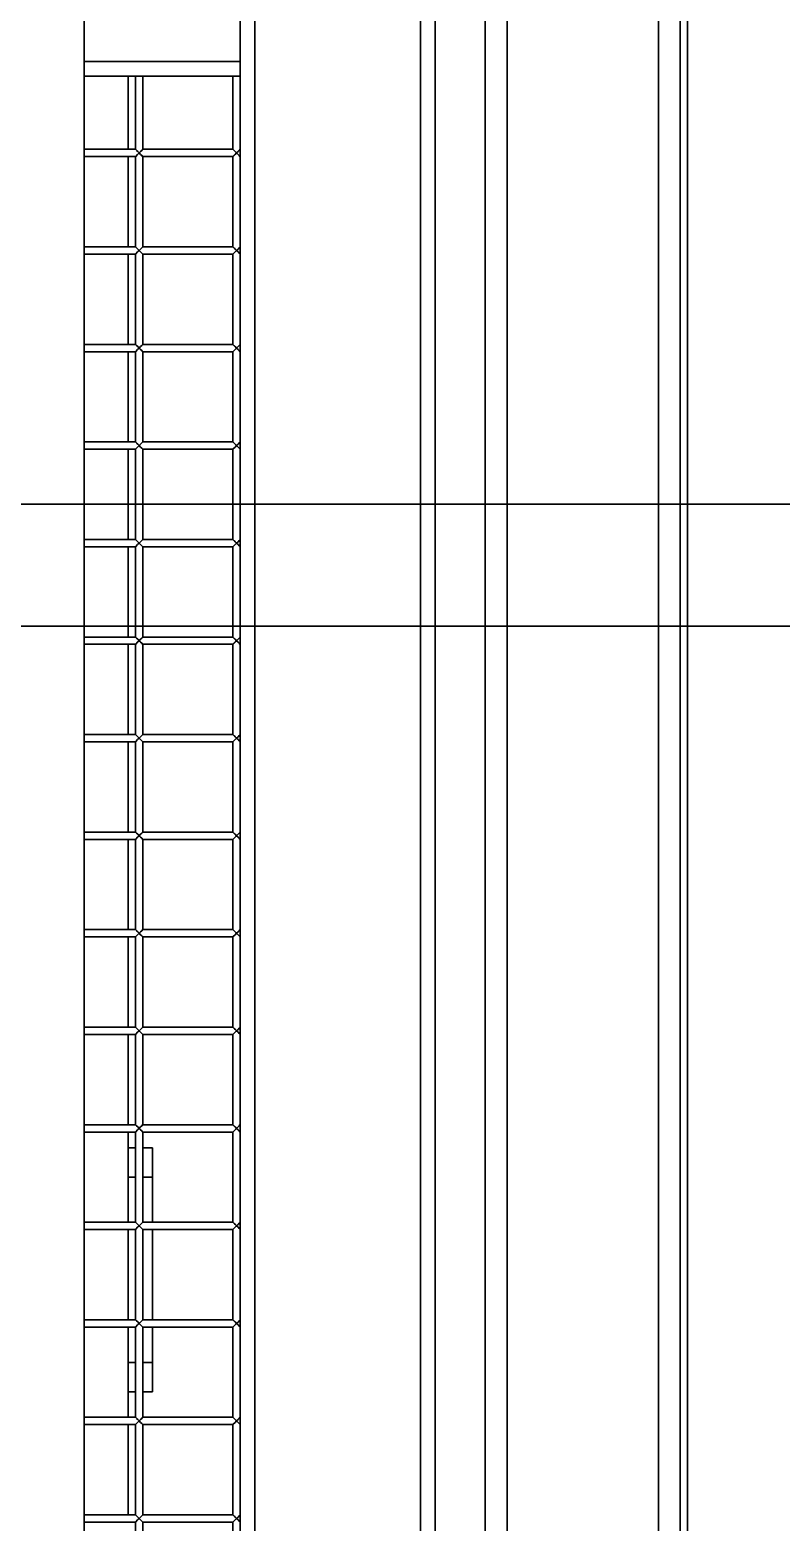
# Model space of a CAD drawing. Header units: millimetres. Extents: x 32496 to 166256, y 3504 to 23939.
# Drawn here: x 71473 to 71781, y 12867 to 13479 of the extents above; entities that cross this region are included whole.
import ezdxf

# ---------------------------------------------------------------- set-up
doc = ezdxf.new("R2010")
doc.units = ezdxf.units.MM
doc.layers.get('0').update_dxf_attribs({"lineweight": 35})

# ---------------------------------------------------------------- blocks, each defined once
blk = doc.blocks.new('DRGTJHYTHRTTR')
at = {"color": 7, "linetype": 'Continuous'}
for p, q in [((60371.04, -49682.69), (46149.04, -49682.69)), ((60371.04, -49732.69), (53249.04, -49732.69))]:
    blk.add_line(p, q, dxfattribs=at)
blk = doc.blocks.new('8-1250')
at = {"linetype": 'Continuous'}
for p, q in [((-1377.63, -34671.29), (-1377.63, -32152.29)), ((-1315.63, -34671.29), (-1315.63, -32152.29)), ((-1306.63, -32152.29), (-1306.63, -34671.29)), ((-1303.63, -32152.29), (-1303.63, -34671.29)), ((-1386.63, -34591.29), (-1386.63, -32232.29)), ((-1481.13, -32251.79), (-1481.13, -34571.79)), ((-1413.13, -34571.79), (-1413.13, -32251.79)), ((-1407.13, -32251.79), (-1407.13, -34571.79)), ((-1487.13, -33511.79), (-1487.13, -33311.79)), ((-1551.13, -33362.79), (-1551.13, -34431.79)), ((-1551.13, -33505.79), (-1487.13, -33505.79)), ((-1487.13, -33511.79), (-1551.13, -33511.79)), ((-1533.13, -33541.79), (-1533.13, -33511.79)), ((-1530.13, -33511.79), (-1530.13, -33541.79)), ((-1527.13, -33511.79), (-1527.13, -33541.79)), ((-1490.13, -33511.79), (-1490.13, -33541.79)), ((-1487.13, -34414.79), (-1487.13, -33511.79)), ((-1551.13, -33541.79), (-1530.13, -33541.79)), ((-1530.13, -33544.79), (-1527.13, -33541.79)), ((-1530.13, -33541.79), (-1527.13, -33544.79)), ((-1529.22, -33543.88), (-1528.63, -33543.29)), ((-1527.13, -33541.79), (-1527.56, -33542.22)), ((-1527.13, -33541.79), (-1490.13, -33541.79)), ((-1490.13, -33544.79), (-1487.13, -33541.79)), ((-1490.13, -33541.79), (-1487.13, -33544.79)), ((-1489.22, -33543.88), (-1488.63, -33543.29)), ((-1487.13, -33541.79), (-1487.56, -33542.22)), ((-1551.13, -33544.79), (-1530.13, -33544.79)), ((-1533.13, -33581.79), (-1533.13, -33544.79)), ((-1530.13, -33544.79), (-1530.13, -33581.79)), ((-1530.01, -33544.67), (-1529.22, -33543.88)), ((-1527.13, -33544.79), (-1490.13, -33544.79)), ((-1527.13, -33544.79), (-1527.13, -33581.79)), ((-1490.13, -33544.79), (-1490.13, -33581.79)), ((-1490.01, -33544.67), (-1489.22, -33543.88)), ((-1551.13, -33581.79), (-1530.13, -33581.79)), ((-1551.13, -33584.79), (-1530.13, -33584.79)), ((-1533.13, -33621.79), (-1533.13, -33584.79)), ((-1530.13, -33584.79), (-1527.13, -33581.79)), ((-1530.13, -33581.79), (-1527.13, -33584.79)), ((-1530.13, -33584.79), (-1530.13, -33621.79)), ((-1530.01, -33584.67), (-1529.22, -33583.88)), ((-1529.22, -33583.88), (-1528.63, -33583.29)), ((-1527.13, -33581.79), (-1527.56, -33582.22)), ((-1527.13, -33581.79), (-1490.13, -33581.79)), ((-1527.13, -33584.79), (-1490.13, -33584.79)), ((-1527.13, -33584.79), (-1527.13, -33621.79)), ((-1490.13, -33584.79), (-1487.13, -33581.79)), ((-1490.13, -33581.79), (-1487.13, -33584.79)), ((-1490.13, -33584.79), (-1490.13, -33621.79)), ((-1490.01, -33584.67), (-1489.22, -33583.88)), ((-1489.22, -33583.88), (-1488.63, -33583.29)), ((-1487.13, -33581.79), (-1487.56, -33582.22)), ((-1551.13, -33621.79), (-1530.13, -33621.79)), ((-1530.13, -33624.79), (-1527.13, -33621.79)), ((-1530.13, -33621.79), (-1527.13, -33624.79)), ((-1527.13, -33621.79), (-1527.56, -33622.22)), ((-1527.13, -33621.79), (-1490.13, -33621.79)), ((-1490.13, -33624.79), (-1487.13, -33621.79)), ((-1490.13, -33621.79), (-1487.13, -33624.79)), ((-1487.13, -33621.79), (-1487.56, -33622.22)), ((-1551.13, -33624.79), (-1530.13, -33624.79)), ((-1533.13, -33661.79), (-1533.13, -33624.79)), ((-1530.13, -33624.79), (-1530.13, -33661.79)), ((-1530.01, -33624.67), (-1529.22, -33623.88)), ((-1529.22, -33623.88), (-1528.63, -33623.29)), ((-1527.13, -33624.79), (-1490.13, -33624.79)), ((-1527.13, -33624.79), (-1527.13, -33661.79)), ((-1490.13, -33624.79), (-1490.13, -33661.79)), ((-1490.01, -33624.67), (-1489.22, -33623.88)), ((-1489.22, -33623.88), (-1488.63, -33623.29)), ((-1551.13, -33661.79), (-1530.13, -33661.79)), ((-1551.13, -33664.79), (-1530.13, -33664.79)), ((-1533.13, -33701.79), (-1533.13, -33664.79)), ((-1530.13, -33664.79), (-1527.13, -33661.79)), ((-1530.13, -33661.79), (-1527.13, -33664.79)), ((-1530.13, -33664.79), (-1530.13, -33701.79)), ((-1530.01, -33664.67), (-1529.22, -33663.88)), ((-1529.22, -33663.88), (-1528.63, -33663.29)), ((-1527.13, -33661.79), (-1527.56, -33662.22)), ((-1527.13, -33661.79), (-1490.13, -33661.79)), ((-1527.13, -33664.79), (-1490.13, -33664.79)), ((-1527.13, -33664.79), (-1527.13, -33701.79)), ((-1490.13, -33664.79), (-1487.13, -33661.79)), ((-1490.13, -33661.79), (-1487.13, -33664.79)), ((-1490.13, -33664.79), (-1490.13, -33701.79)), ((-1490.01, -33664.67), (-1489.22, -33663.88)), ((-1489.22, -33663.88), (-1488.63, -33663.29)), ((-1487.13, -33661.79), (-1487.56, -33662.22)), ((-1551.13, -33701.79), (-1530.13, -33701.79)), ((-1530.13, -33701.79), (-1527.13, -33704.79)), ((-1530.13, -33704.79), (-1527.13, -33701.79)), ((-1527.13, -33701.79), (-1527.56, -33702.22)), ((-1527.13, -33701.79), (-1490.13, -33701.79)), ((-1490.13, -33704.79), (-1487.13, -33701.79)), ((-1490.13, -33701.79), (-1487.13, -33704.79)), ((-1487.13, -33701.79), (-1487.56, -33702.22)), ((-1551.13, -33704.79), (-1530.13, -33704.79)), ((-1533.13, -33741.79), (-1533.13, -33704.79)), ((-1530.13, -33704.79), (-1530.13, -33741.79)), ((-1530.01, -33704.67), (-1529.22, -33703.88)), ((-1529.22, -33703.88), (-1528.63, -33703.29)), ((-1527.13, -33704.79), (-1490.13, -33704.79)), ((-1527.13, -33704.79), (-1527.13, -33741.79)), ((-1490.13, -33704.79), (-1490.13, -33741.79)), ((-1490.01, -33704.67), (-1489.22, -33703.88)), ((-1489.22, -33703.88), (-1488.63, -33703.29)), ((-1551.13, -33741.79), (-1530.13, -33741.79)), ((-1551.13, -33744.79), (-1530.13, -33744.79)), ((-1533.13, -33781.79), (-1533.13, -33744.79)), ((-1530.13, -33741.79), (-1527.13, -33744.79)), ((-1530.13, -33744.79), (-1527.13, -33741.79)), ((-1530.13, -33744.79), (-1530.13, -33781.79)), ((-1530.01, -33744.67), (-1529.22, -33743.88)), ((-1529.22, -33743.88), (-1528.63, -33743.29)), ((-1527.13, -33741.79), (-1527.56, -33742.22)), ((-1527.13, -33741.79), (-1490.13, -33741.79)), ((-1527.13, -33744.79), (-1490.13, -33744.79)), ((-1527.13, -33744.79), (-1527.13, -33781.79)), ((-1490.13, -33741.79), (-1487.13, -33744.79)), ((-1490.13, -33744.79), (-1487.13, -33741.79)), ((-1490.13, -33744.79), (-1490.13, -33781.79)), ((-1490.01, -33744.67), (-1489.22, -33743.88)), ((-1489.22, -33743.88), (-1488.63, -33743.29)), ((-1487.13, -33741.79), (-1487.56, -33742.22)), ((-1551.13, -33781.79), (-1530.13, -33781.79)), ((-1530.13, -33781.79), (-1527.13, -33784.79)), ((-1530.13, -33784.79), (-1527.13, -33781.79)), ((-1527.13, -33781.79), (-1490.13, -33781.79)), ((-1490.13, -33781.79), (-1487.13, -33784.79)), ((-1490.13, -33784.79), (-1487.13, -33781.79)), ((-1487.13, -33781.79), (-1487.56, -33782.22)), ((-1551.13, -33784.79), (-1530.13, -33784.79)), ((-1533.13, -33821.79), (-1533.13, -33784.79)), ((-1530.13, -33784.79), (-1530.13, -33821.79)), ((-1530.01, -33784.67), (-1529.22, -33783.88)), ((-1529.22, -33783.88), (-1528.63, -33783.29)), ((-1527.13, -33784.79), (-1490.13, -33784.79)), ((-1527.13, -33784.79), (-1527.13, -33821.79)), ((-1490.13, -33784.79), (-1490.13, -33821.79)), ((-1490.01, -33784.67), (-1489.22, -33783.88)), ((-1489.22, -33783.88), (-1488.63, -33783.29)), ((-1551.13, -33821.79), (-1530.13, -33821.79)), ((-1551.13, -33824.79), (-1530.13, -33824.79)), ((-1533.13, -33861.79), (-1533.13, -33824.79)), ((-1530.13, -33821.79), (-1527.13, -33824.79)), ((-1530.13, -33824.79), (-1527.13, -33821.79)), ((-1530.13, -33824.79), (-1530.13, -33861.79)), ((-1530.01, -33824.67), (-1529.22, -33823.88)), ((-1529.22, -33823.88), (-1528.63, -33823.29)), ((-1527.13, -33821.79), (-1490.13, -33821.79)), ((-1527.13, -33824.79), (-1490.13, -33824.79)), ((-1527.13, -33824.79), (-1527.13, -33861.79)), ((-1490.13, -33821.79), (-1487.13, -33824.79)), ((-1490.13, -33824.79), (-1487.13, -33821.79)), ((-1490.13, -33824.79), (-1490.13, -33861.79)), ((-1490.01, -33824.67), (-1489.22, -33823.88)), ((-1489.22, -33823.88), (-1488.63, -33823.29)), ((-1551.13, -33861.79), (-1530.13, -33861.79)), ((-1530.13, -33861.79), (-1527.13, -33864.79)), ((-1530.13, -33864.79), (-1527.13, -33861.79)), ((-1527.13, -33861.79), (-1490.13, -33861.79)), ((-1490.13, -33861.79), (-1487.13, -33864.79)), ((-1490.13, -33864.79), (-1487.13, -33861.79)), ((-1551.13, -33864.79), (-1530.13, -33864.79)), ((-1533.13, -33901.79), (-1533.13, -33864.79)), ((-1530.13, -33864.79), (-1530.13, -33901.79)), ((-1530.01, -33864.67), (-1529.22, -33863.88)), ((-1529.22, -33863.88), (-1528.63, -33863.29)), ((-1527.13, -33864.79), (-1490.13, -33864.79)), ((-1527.13, -33864.79), (-1527.13, -33901.79)), ((-1490.13, -33864.79), (-1490.13, -33901.79)), ((-1490.01, -33864.67), (-1489.22, -33863.88)), ((-1489.22, -33863.88), (-1488.63, -33863.29)), ((-1551.13, -33901.79), (-1530.13, -33901.79)), ((-1551.13, -33904.79), (-1530.13, -33904.79)), ((-1533.13, -33941.79), (-1533.13, -33904.79)), ((-1530.13, -33901.79), (-1527.13, -33904.79)), ((-1530.13, -33904.79), (-1527.13, -33901.79)), ((-1530.13, -33904.79), (-1530.13, -33941.79)), ((-1530.01, -33904.67), (-1529.22, -33903.88)), ((-1529.22, -33903.88), (-1528.63, -33903.29)), ((-1527.13, -33901.79), (-1490.13, -33901.79)), ((-1527.13, -33904.79), (-1490.13, -33904.79)), ((-1527.13, -33904.79), (-1527.13, -33941.79)), ((-1490.13, -33901.79), (-1487.13, -33904.79)), ((-1490.13, -33904.79), (-1487.13, -33901.79)), ((-1490.13, -33904.79), (-1490.13, -33941.79)), ((-1490.01, -33904.67), (-1489.22, -33903.88)), ((-1489.22, -33903.88), (-1488.63, -33903.29)), ((-1551.13, -33941.79), (-1530.13, -33941.79)), ((-1551.13, -33944.79), (-1530.13, -33944.79)), ((-1533.13, -33981.79), (-1533.13, -33944.79)), ((-1530.13, -33941.79), (-1527.13, -33944.79)), ((-1530.13, -33944.79), (-1527.13, -33941.79)), ((-1530.13, -33944.79), (-1530.13, -33981.79)), ((-1530.01, -33944.67), (-1529.22, -33943.88)), ((-1529.22, -33943.88), (-1528.63, -33943.29)), ((-1527.13, -33941.79), (-1490.13, -33941.79)), ((-1527.13, -33944.79), (-1490.13, -33944.79)), ((-1527.13, -33944.79), (-1527.13, -33981.79)), ((-1490.13, -33941.79), (-1487.13, -33944.79)), ((-1490.13, -33944.79), (-1487.13, -33941.79)), ((-1490.13, -33944.79), (-1490.13, -33981.79)), ((-1490.01, -33944.67), (-1489.22, -33943.88)), ((-1489.22, -33943.88), (-1488.63, -33943.29)), ((-1533.13, -33951.29), (-1530.13, -33951.29)), ((-1527.13, -33951.29), (-1523.13, -33951.29)), ((-1523.13, -33981.79), (-1523.13, -33951.29)), ((-1530.13, -33963.29), (-1533.13, -33963.29)), ((-1523.13, -33963.29), (-1527.13, -33963.29)), ((-1551.13, -33981.79), (-1530.13, -33981.79)), ((-1530.13, -33981.79), (-1527.13, -33984.79)), ((-1530.13, -33984.79), (-1527.13, -33981.79)), ((-1530.01, -33984.67), (-1529.22, -33983.88)), ((-1529.22, -33983.88), (-1528.63, -33983.29)), ((-1527.13, -33981.79), (-1490.13, -33981.79)), ((-1490.13, -33981.79), (-1487.13, -33984.79)), ((-1490.13, -33984.79), (-1487.13, -33981.79)), ((-1490.01, -33984.67), (-1489.22, -33983.88)), ((-1489.22, -33983.88), (-1488.63, -33983.29)), ((-1551.13, -33984.79), (-1530.13, -33984.79)), ((-1533.13, -34021.79), (-1533.13, -33984.79)), ((-1530.13, -33984.79), (-1530.13, -34021.79)), ((-1527.13, -33984.79), (-1490.13, -33984.79)), ((-1527.13, -33984.79), (-1527.13, -34021.79)), ((-1523.13, -33984.79), (-1523.13, -34021.79)), ((-1490.13, -33984.79), (-1490.13, -34021.79)), ((-1551.13, -34021.79), (-1530.13, -34021.79)), ((-1551.13, -34024.79), (-1530.13, -34024.79)), ((-1533.13, -34061.79), (-1533.13, -34024.79)), ((-1530.13, -34021.79), (-1527.13, -34024.79)), ((-1530.13, -34024.79), (-1527.13, -34021.79)), ((-1530.13, -34024.79), (-1530.13, -34061.79)), ((-1530.01, -34024.67), (-1529.22, -34023.88)), ((-1529.22, -34023.88), (-1528.63, -34023.29)), ((-1527.13, -34021.79), (-1490.13, -34021.79)), ((-1527.13, -34024.79), (-1490.13, -34024.79)), ((-1527.13, -34024.79), (-1527.13, -34061.79)), ((-1523.13, -34051.29), (-1523.13, -34024.79)), ((-1490.13, -34021.79), (-1487.13, -34024.79)), ((-1490.13, -34024.79), (-1487.13, -34021.79)), ((-1490.13, -34024.79), (-1490.13, -34061.79)), ((-1490.01, -34024.67), (-1489.22, -34023.88)), ((-1489.22, -34023.88), (-1488.63, -34023.29)), ((-1533.13, -34039.29), (-1530.13, -34039.29)), ((-1527.13, -34039.29), (-1523.13, -34039.29)), ((-1530.13, -34051.29), (-1533.13, -34051.29)), ((-1523.13, -34051.29), (-1527.13, -34051.29)), ((-1551.13, -34061.79), (-1530.13, -34061.79)), ((-1530.13, -34061.79), (-1527.13, -34064.79)), ((-1530.13, -34064.79), (-1527.13, -34061.79)), ((-1530.01, -34064.67), (-1529.22, -34063.88)), ((-1529.22, -34063.88), (-1528.63, -34063.29)), ((-1527.13, -34061.79), (-1490.13, -34061.79)), ((-1490.13, -34061.79), (-1487.13, -34064.79)), ((-1490.13, -34064.79), (-1487.13, -34061.79)), ((-1490.01, -34064.67), (-1489.22, -34063.88)), ((-1489.22, -34063.88), (-1488.63, -34063.29)), ((-1551.13, -34064.79), (-1530.13, -34064.79)), ((-1533.13, -34101.79), (-1533.13, -34064.79)), ((-1530.13, -34064.79), (-1530.13, -34101.79)), ((-1527.13, -34064.79), (-1490.13, -34064.79)), ((-1527.13, -34064.79), (-1527.13, -34101.79)), ((-1490.13, -34064.79), (-1490.13, -34101.79)), ((-1551.13, -34101.79), (-1530.13, -34101.79)), ((-1551.13, -34104.79), (-1530.13, -34104.79)), ((-1530.13, -34101.79), (-1527.13, -34104.79)), ((-1530.13, -34104.79), (-1527.13, -34101.79)), ((-1530.13, -34104.79), (-1530.13, -34141.79)), ((-1530.01, -34104.67), (-1529.22, -34103.88)), ((-1529.22, -34103.88), (-1528.63, -34103.29)), ((-1527.13, -34101.79), (-1490.13, -34101.79)), ((-1527.13, -34104.79), (-1490.13, -34104.79)), ((-1527.13, -34104.79), (-1527.13, -34141.79)), ((-1490.13, -34101.79), (-1487.13, -34104.79)), ((-1490.13, -34104.79), (-1487.13, -34101.79)), ((-1490.13, -34104.79), (-1490.13, -34141.79)), ((-1490.01, -34104.67), (-1489.22, -34103.88)), ((-1489.22, -34103.88), (-1488.63, -34103.29))]:
    blk.add_line(p, q, dxfattribs=at)
for points in [[(-1528.63, -33543.29), (-1529.21, -33542.7), (-1529.69, -33542.23)], [(-1527.56, -33542.22), (-1528.05, -33542.71), (-1528.63, -33543.29)], [(-1528.63, -33543.29), (-1528.04, -33543.88), (-1527.57, -33544.35), (-1527.24, -33544.67)], [(-1488.63, -33543.29), (-1489.21, -33542.7), (-1489.69, -33542.23)], [(-1487.56, -33542.22), (-1488.05, -33542.71), (-1488.63, -33543.29)], [(-1488.63, -33543.29), (-1488.04, -33543.88), (-1487.57, -33544.35), (-1487.24, -33544.67)], [(-1528.63, -33583.29), (-1529.21, -33582.7), (-1529.69, -33582.23)], [(-1527.56, -33582.22), (-1528.05, -33582.71), (-1528.63, -33583.29)], [(-1528.63, -33583.29), (-1528.04, -33583.88), (-1527.57, -33584.35), (-1527.24, -33584.67)], [(-1488.63, -33583.29), (-1489.21, -33582.7), (-1489.69, -33582.23)], [(-1487.56, -33582.22), (-1488.05, -33582.71), (-1488.63, -33583.29)], [(-1488.63, -33583.29), (-1488.04, -33583.88), (-1487.57, -33584.35), (-1487.24, -33584.67)], [(-1528.63, -33623.29), (-1529.21, -33622.7), (-1529.69, -33622.23)], [(-1527.56, -33622.22), (-1528.05, -33622.71), (-1528.63, -33623.29)], [(-1488.63, -33623.29), (-1489.21, -33622.7), (-1489.69, -33622.23)], [(-1487.56, -33622.22), (-1488.05, -33622.71), (-1488.63, -33623.29)], [(-1528.63, -33623.29), (-1528.04, -33623.88), (-1527.57, -33624.35), (-1527.24, -33624.67)], [(-1488.63, -33623.29), (-1488.04, -33623.88), (-1487.57, -33624.35), (-1487.24, -33624.67)], [(-1528.63, -33663.29), (-1529.21, -33662.7), (-1529.69, -33662.23)], [(-1527.56, -33662.22), (-1528.05, -33662.71), (-1528.63, -33663.29)], [(-1528.63, -33663.29), (-1528.04, -33663.88), (-1527.57, -33664.35), (-1527.24, -33664.67)], [(-1488.63, -33663.29), (-1489.21, -33662.7), (-1489.69, -33662.23)], [(-1487.56, -33662.22), (-1488.05, -33662.71), (-1488.63, -33663.29)], [(-1488.63, -33663.29), (-1488.04, -33663.88), (-1487.57, -33664.35), (-1487.24, -33664.67)], [(-1528.63, -33703.29), (-1529.21, -33702.7), (-1529.69, -33702.23)], [(-1527.56, -33702.22), (-1528.05, -33702.71), (-1528.63, -33703.29)], [(-1488.63, -33703.29), (-1489.21, -33702.7), (-1489.69, -33702.23)], [(-1487.56, -33702.22), (-1488.05, -33702.71), (-1488.63, -33703.29)], [(-1528.63, -33703.29), (-1528.04, -33703.88), (-1527.57, -33704.35), (-1527.24, -33704.67)], [(-1488.63, -33703.29), (-1488.04, -33703.88), (-1487.57, -33704.35), (-1487.24, -33704.67)], [(-1528.63, -33743.29), (-1529.21, -33742.7), (-1529.69, -33742.23)], [(-1527.56, -33742.22), (-1528.05, -33742.71), (-1528.63, -33743.29)], [(-1528.63, -33743.29), (-1528.04, -33743.88), (-1527.57, -33744.35), (-1527.24, -33744.67)], [(-1488.63, -33743.29), (-1489.21, -33742.7), (-1489.69, -33742.23)], [(-1487.56, -33742.22), (-1488.05, -33742.71), (-1488.63, -33743.29)], [(-1488.63, -33743.29), (-1488.04, -33743.88), (-1487.57, -33744.35), (-1487.24, -33744.67)], [(-1528.63, -33783.29), (-1529.21, -33782.7), (-1529.69, -33782.23)], [(-1527.24, -33781.9), (-1527.56, -33782.22), (-1528.05, -33782.71), (-1528.63, -33783.29)], [(-1488.63, -33783.29), (-1489.21, -33782.7), (-1489.69, -33782.23)], [(-1487.56, -33782.22), (-1488.05, -33782.71), (-1488.63, -33783.29)], [(-1528.63, -33783.29), (-1528.04, -33783.88), (-1527.57, -33784.35), (-1527.24, -33784.67)], [(-1488.63, -33783.29), (-1488.04, -33783.88), (-1487.57, -33784.35), (-1487.24, -33784.67)], [(-1528.63, -33823.29), (-1529.21, -33822.7), (-1529.69, -33822.23)], [(-1527.24, -33821.9), (-1527.56, -33822.22), (-1528.05, -33822.71), (-1528.63, -33823.29)], [(-1528.63, -33823.29), (-1528.04, -33823.88), (-1527.57, -33824.35), (-1527.24, -33824.67)], [(-1488.63, -33823.29), (-1489.21, -33822.7), (-1489.69, -33822.23)], [(-1487.24, -33821.9), (-1487.56, -33822.22), (-1488.05, -33822.71), (-1488.63, -33823.29)], [(-1488.63, -33823.29), (-1488.04, -33823.88), (-1487.57, -33824.35), (-1487.24, -33824.67)], [(-1527.24, -33861.9), (-1527.56, -33862.22), (-1528.05, -33862.71), (-1528.63, -33863.29)], [(-1487.24, -33861.9), (-1487.56, -33862.22), (-1488.05, -33862.71), (-1488.63, -33863.29)], [(-1528.63, -33863.29), (-1529.21, -33862.7), (-1529.69, -33862.23)], [(-1528.63, -33863.29), (-1528.04, -33863.88), (-1527.57, -33864.35), (-1527.24, -33864.67)], [(-1488.63, -33863.29), (-1489.21, -33862.7), (-1489.69, -33862.23)], [(-1488.63, -33863.29), (-1488.04, -33863.88), (-1487.57, -33864.35), (-1487.24, -33864.67)], [(-1528.63, -33903.29), (-1529.21, -33902.7), (-1529.69, -33902.23)], [(-1527.24, -33901.9), (-1527.56, -33902.22), (-1528.05, -33902.71), (-1528.63, -33903.29)], [(-1528.63, -33903.29), (-1528.04, -33903.88), (-1527.57, -33904.35), (-1527.24, -33904.67)], [(-1488.63, -33903.29), (-1489.21, -33902.7), (-1489.69, -33902.23)], [(-1487.24, -33901.9), (-1487.56, -33902.22), (-1488.05, -33902.71), (-1488.63, -33903.29)], [(-1488.63, -33903.29), (-1488.04, -33903.88), (-1487.57, -33904.35), (-1487.24, -33904.67)], [(-1528.63, -33943.29), (-1529.21, -33942.7), (-1529.69, -33942.23)], [(-1527.24, -33941.9), (-1527.56, -33942.22), (-1528.05, -33942.71), (-1528.63, -33943.29)], [(-1528.63, -33943.29), (-1528.04, -33943.88), (-1527.57, -33944.35), (-1527.24, -33944.67)], [(-1488.63, -33943.29), (-1489.21, -33942.7), (-1489.69, -33942.23)], [(-1487.24, -33941.9), (-1487.56, -33942.22), (-1488.05, -33942.71), (-1488.63, -33943.29)], [(-1488.63, -33943.29), (-1488.04, -33943.88), (-1487.57, -33944.35), (-1487.24, -33944.67)], [(-1528.63, -33983.29), (-1529.21, -33982.7), (-1529.69, -33982.23)], [(-1527.24, -33981.9), (-1527.56, -33982.22), (-1528.05, -33982.71), (-1528.63, -33983.29)], [(-1528.63, -33983.29), (-1528.04, -33983.88), (-1527.57, -33984.35), (-1527.24, -33984.67)], [(-1488.63, -33983.29), (-1489.21, -33982.7), (-1489.69, -33982.23)], [(-1487.24, -33981.9), (-1487.56, -33982.22), (-1488.05, -33982.71), (-1488.63, -33983.29)], [(-1488.63, -33983.29), (-1488.04, -33983.88), (-1487.57, -33984.35), (-1487.24, -33984.67)], [(-1528.63, -34023.29), (-1529.21, -34022.7), (-1529.69, -34022.23)], [(-1527.24, -34021.9), (-1527.56, -34022.22), (-1528.05, -34022.71), (-1528.63, -34023.29)], [(-1528.63, -34023.29), (-1528.04, -34023.88), (-1527.57, -34024.35), (-1527.24, -34024.67)], [(-1488.63, -34023.29), (-1489.21, -34022.7), (-1489.69, -34022.23)], [(-1487.24, -34021.9), (-1487.56, -34022.22), (-1488.05, -34022.71), (-1488.63, -34023.29)], [(-1488.63, -34023.29), (-1488.04, -34023.88), (-1487.57, -34024.35), (-1487.24, -34024.67)], [(-1528.63, -34063.29), (-1529.21, -34062.7), (-1529.69, -34062.23)], [(-1527.24, -34061.9), (-1527.56, -34062.22), (-1528.05, -34062.71), (-1528.63, -34063.29)], [(-1528.63, -34063.29), (-1528.04, -34063.88), (-1527.57, -34064.35), (-1527.24, -34064.67)], [(-1488.63, -34063.29), (-1489.21, -34062.7), (-1489.69, -34062.23)], [(-1487.24, -34061.9), (-1487.56, -34062.22), (-1488.05, -34062.71), (-1488.63, -34063.29)], [(-1488.63, -34063.29), (-1488.04, -34063.88), (-1487.57, -34064.35), (-1487.24, -34064.67)], [(-1528.63, -34103.29), (-1529.21, -34102.7), (-1529.69, -34102.23)], [(-1527.24, -34101.9), (-1527.56, -34102.22), (-1528.05, -34102.71), (-1528.63, -34103.29)], [(-1528.63, -34103.29), (-1528.04, -34103.88), (-1527.57, -34104.35), (-1527.24, -34104.67)], [(-1488.63, -34103.29), (-1489.21, -34102.7), (-1489.69, -34102.23)], [(-1487.24, -34101.9), (-1487.56, -34102.22), (-1488.05, -34102.71), (-1488.63, -34103.29)], [(-1488.63, -34103.29), (-1488.04, -34103.88), (-1487.57, -34104.35), (-1487.24, -34104.67)]]:
    blk.add_lwpolyline(points, dxfattribs=at)

msp = doc.modelspace()

# ---------------------------------------------------------------- block references
at = {"color": 6}
msp.add_blockref('8-1250', (73046.131, 46971.457), dxfattribs=at)
msp.add_blockref('DRGTJHYTHRTTR', (17920.951, 62966.819))

doc.saveas('drawing.dxf')
